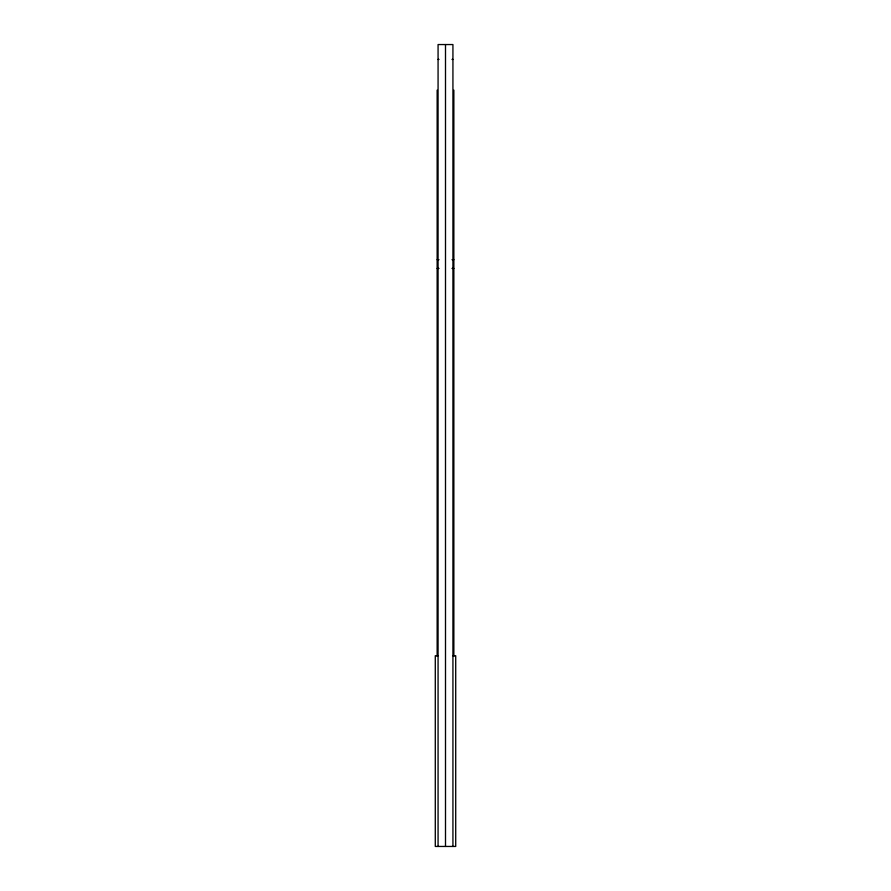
<?xml version="1.0" encoding="UTF-8"?>
<svg xmlns="http://www.w3.org/2000/svg" width="891" height="891" viewBox="0 0 891 891"><rect width="100%" height="100%" fill="white"/><g stroke="black" fill="none" stroke-linecap="round" stroke-linejoin="round"><path stroke-width="1.34" d="M438.071 59.407L438.996 59.407M452.004 59.407L452.929 59.407M437.147 259.682L438.996 259.682M452.004 259.682L453.853 259.682M437.147 268.436L438.996 268.436M452.004 268.436L453.853 268.436M438.071 655.731L435.287 655.731L435.287 846.45L455.713 846.45L455.713 655.731L452.929 655.731M453.853 90.125L453.853 656.322M452.929 846.45L452.929 44.55L438.071 44.55L438.071 846.45M445.5 44.55L445.5 846.45M437.147 90.125L437.147 656.322"/></g></svg>
